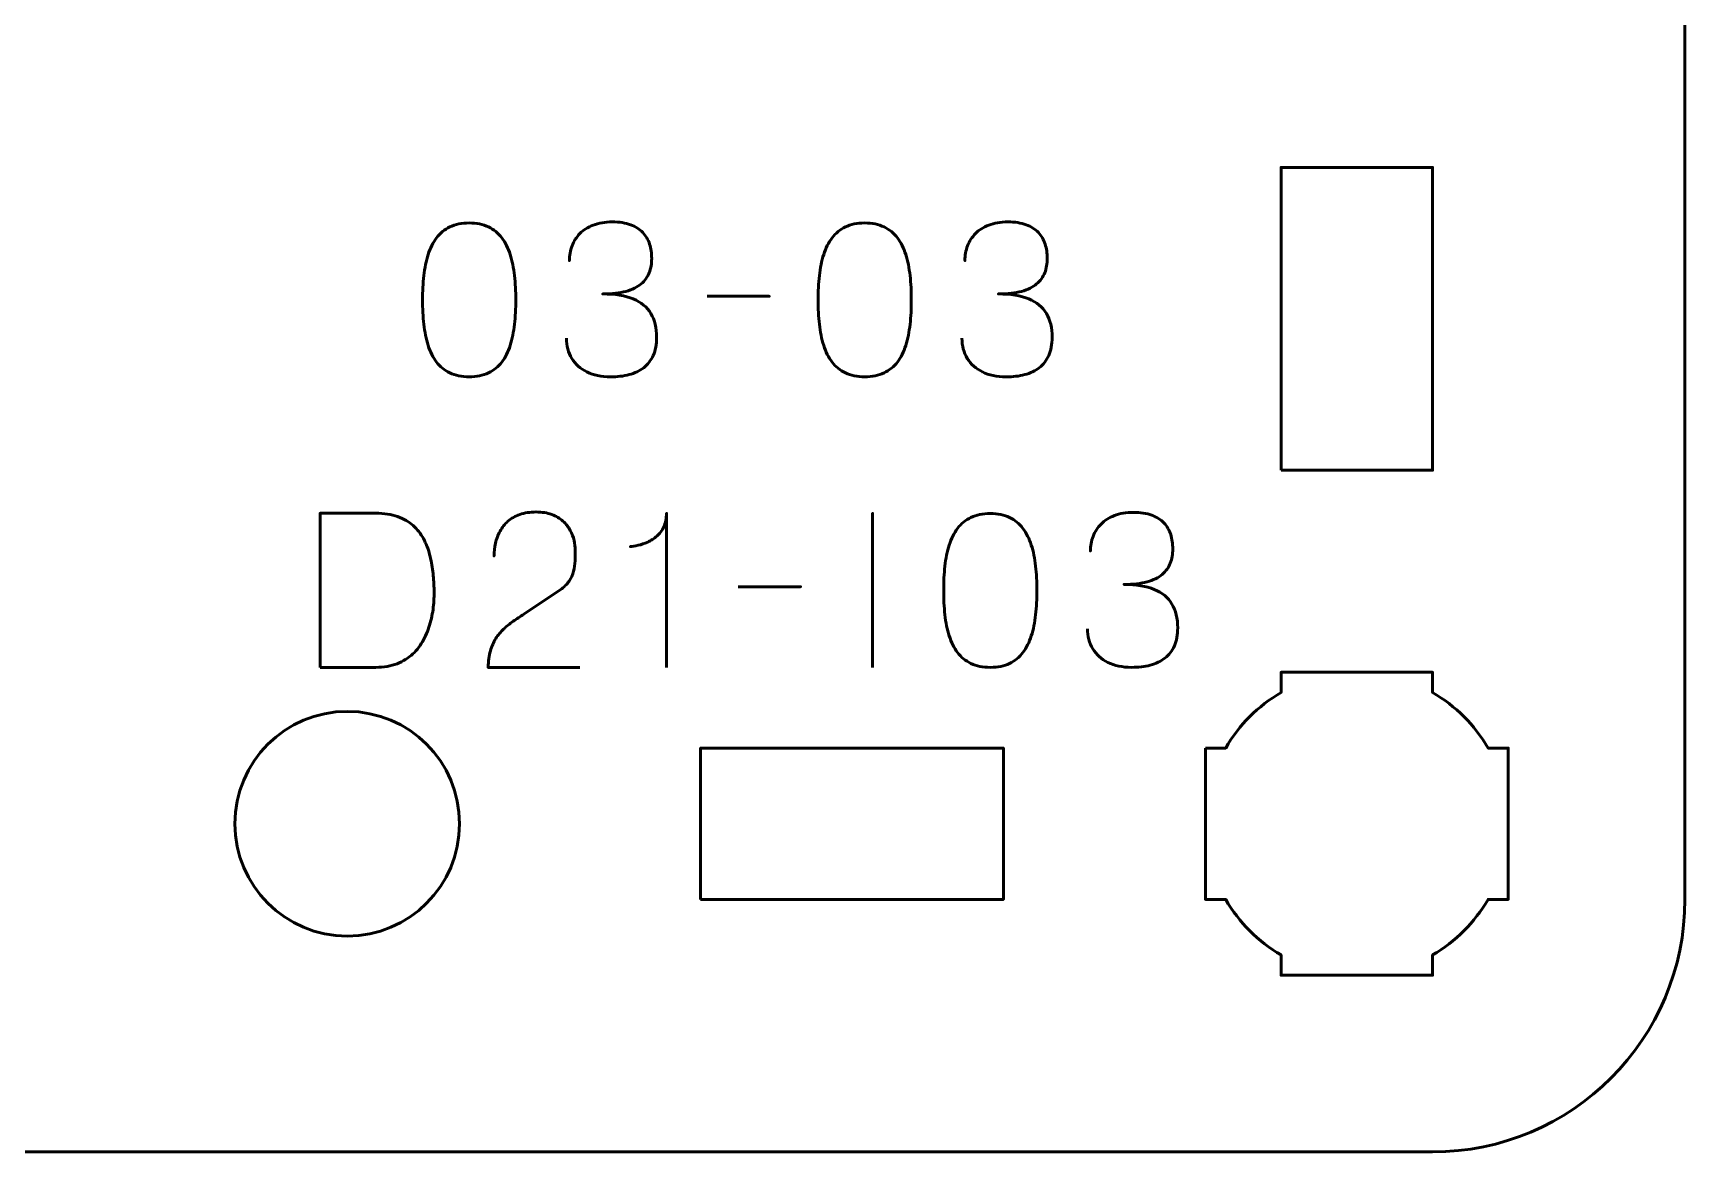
# Model space of a CAD drawing. Header units: centimetres. Extents: x -13.15 to -7.85, y -17.5 to -12.2.
# Drawn here: x -11.122 to -7.85, y -17.5 to -15.284 of the extents above; entities that cross this region are included whole.
import ezdxf

# ---------------------------------------------------------------- set-up
doc = ezdxf.new("R2010")
doc.units = ezdxf.units.CM
doc.header["$MEASUREMENT"] = 0
doc.layers.add('Layer 1', color=7, linetype='Continuous')

msp = doc.modelspace()

# ---------------------------------------------------------------- linework, layer by layer
at = {"layer": 'Layer 1', "lineweight": 53}
for points in [[(-8.65, -16.15), (-8.35, -16.15), (-8.35, -15.55), (-8.65, -15.55), (-8.65, -16.15)], [(-9.8, -17), (-9.2, -17), (-9.2, -16.7), (-9.8, -16.7), (-9.8, -17)]]:
    msp.add_lwpolyline(points, close=True, dxfattribs=at)
msp.add_ellipse((-10.5, -16.85), major_axis=(0, 0.2225), ratio=1, dxfattribs=at)
for points, knots in [([(-13.15, -17), (-13.15, -17), (-13.15, -12.7), (-13.15, -12.7), (-13.15, -12.7), (-13.15, -12.42391), (-12.92609, -12.2), (-12.65, -12.2), (-12.65, -12.2), (-12.65, -12.2), (-8.35, -12.2), (-8.35, -12.2), (-8.35, -12.2), (-8.07391, -12.2), (-7.85, -12.42391), (-7.85, -12.7), (-7.85, -12.7), (-7.85, -12.7), (-7.85, -17), (-7.85, -17), (-7.85, -17), (-7.85, -17.27609), (-8.07391, -17.5), (-8.35, -17.5), (-8.35, -17.5), (-8.35, -17.5), (-12.65, -17.5), (-12.65, -17.5), (-12.65, -17.5), (-12.92609, -17.5), (-13.15, -17.27609), (-13.15, -17)], [0, 0, 0, 0, 0.125, 0.125, 0.125, 0.125, 0.25, 0.25, 0.25, 0.25, 0.375, 0.375, 0.375, 0.375, 0.5, 0.5, 0.5, 0.5, 0.625, 0.625, 0.625, 0.625, 0.75, 0.75, 0.75, 0.75, 0.875, 0.875, 0.875, 0.875, 1, 1, 1, 1]), ([(-8.8, -16.7), (-8.8, -16.7), (-8.75985, -16.7), (-8.75985, -16.7), (-8.75985, -16.7), (-8.7335, -16.65447), (-8.69553, -16.6165), (-8.65, -16.59015), (-8.65, -16.59015), (-8.65, -16.59015), (-8.65, -16.55), (-8.65, -16.55), (-8.65, -16.55), (-8.65, -16.55), (-8.5, -16.55), (-8.5, -16.55), (-8.5, -16.55), (-8.5, -16.55), (-8.35, -16.55), (-8.35, -16.55), (-8.35, -16.55), (-8.35, -16.55), (-8.35, -16.59015), (-8.35, -16.59015), (-8.35, -16.59015), (-8.30447, -16.6165), (-8.2665, -16.65447), (-8.24015, -16.7), (-8.24015, -16.7), (-8.24015, -16.7), (-8.2, -16.7), (-8.2, -16.7), (-8.2, -16.7), (-8.2, -16.7), (-8.2, -16.85), (-8.2, -16.85), (-8.2, -16.85), (-8.2, -16.85), (-8.2, -17), (-8.2, -17), (-8.2, -17), (-8.2, -17), (-8.24015, -17), (-8.24015, -17), (-8.24015, -17), (-8.2665, -17.04553), (-8.30447, -17.0835), (-8.35, -17.10985), (-8.35, -17.10985), (-8.35, -17.10985), (-8.35, -17.15), (-8.35, -17.15), (-8.35, -17.15), (-8.35, -17.15), (-8.5, -17.15), (-8.5, -17.15), (-8.5, -17.15), (-8.5, -17.15), (-8.65, -17.15), (-8.65, -17.15), (-8.65, -17.15), (-8.65, -17.15), (-8.65, -17.10985), (-8.65, -17.10985), (-8.65, -17.10985), (-8.69553, -17.0835), (-8.7335, -17.04553), (-8.75985, -17), (-8.75985, -17), (-8.75985, -17), (-8.8, -17), (-8.8, -17), (-8.8, -17), (-8.8, -17), (-8.8, -16.85), (-8.8, -16.85), (-8.8, -16.85), (-8.8, -16.85), (-8.8, -16.7), (-8.8, -16.7)], [0, 0, 0, 0, 0.05, 0.05, 0.05, 0.05, 0.1, 0.1, 0.1, 0.1, 0.15, 0.15, 0.15, 0.15, 0.2, 0.2, 0.2, 0.2, 0.25, 0.25, 0.25, 0.25, 0.3, 0.3, 0.3, 0.3, 0.35, 0.35, 0.35, 0.35, 0.4, 0.4, 0.4, 0.4, 0.45, 0.45, 0.45, 0.45, 0.5, 0.5, 0.5, 0.5, 0.55, 0.55, 0.55, 0.55, 0.6, 0.6, 0.6, 0.6, 0.65, 0.65, 0.65, 0.65, 0.7, 0.7, 0.7, 0.7, 0.75, 0.75, 0.75, 0.75, 0.8, 0.8, 0.8, 0.8, 0.85, 0.85, 0.85, 0.85, 0.9, 0.9, 0.9, 0.9, 0.95, 0.95, 0.95, 0.95, 1, 1, 1, 1])]:
    msp.add_open_spline(points, degree=3, knots=knots, dxfattribs=at)
at = {"layer": 'Layer 1', "color": 5, "lineweight": 53}
for points, knots in [([(-10.25845, -15.96494), (-10.24364, -15.96487), (-10.23087, -15.96226), (-10.22021, -15.95718), (-10.22021, -15.95718), (-10.20963, -15.9521), (-10.20081, -15.94483), (-10.19376, -15.93559), (-10.19376, -15.93559), (-10.18677, -15.92628), (-10.18127, -15.91527), (-10.17718, -15.90257), (-10.17718, -15.90257), (-10.17315, -15.88987), (-10.17026, -15.87597), (-10.16864, -15.86073), (-10.16864, -15.86073), (-10.16694, -15.84549), (-10.1661, -15.82947), (-10.16617, -15.81254), (-10.16617, -15.81254), (-10.1661, -15.79568), (-10.16694, -15.77966), (-10.16864, -15.76449), (-10.16864, -15.76449), (-10.17026, -15.74932), (-10.17315, -15.73535), (-10.17718, -15.72265), (-10.17718, -15.72265), (-10.18127, -15.71002), (-10.18677, -15.69902), (-10.19376, -15.68963), (-10.19376, -15.68963), (-10.20081, -15.68032), (-10.20963, -15.67305), (-10.22021, -15.66797), (-10.22021, -15.66797), (-10.23087, -15.66282), (-10.24364, -15.66021), (-10.25845, -15.66014), (-10.25845, -15.66014), (-10.27327, -15.66021), (-10.28604, -15.66282), (-10.2967, -15.66797), (-10.2967, -15.66797), (-10.30728, -15.67305), (-10.3161, -15.68032), (-10.32315, -15.68963), (-10.32315, -15.68963), (-10.33014, -15.69902), (-10.33564, -15.71002), (-10.33973, -15.72265), (-10.33973, -15.72265), (-10.34376, -15.73535), (-10.34665, -15.74932), (-10.34827, -15.76449), (-10.34827, -15.76449), (-10.34996, -15.77966), (-10.35081, -15.79568), (-10.35074, -15.81254), (-10.35074, -15.81254), (-10.35081, -15.82947), (-10.34996, -15.84549), (-10.34827, -15.86073), (-10.34827, -15.86073), (-10.34665, -15.87597), (-10.34376, -15.88987), (-10.33973, -15.90257), (-10.33973, -15.90257), (-10.33564, -15.91527), (-10.33014, -15.92628), (-10.32315, -15.93559), (-10.32315, -15.93559), (-10.3161, -15.94483), (-10.30728, -15.9521), (-10.2967, -15.95718), (-10.2967, -15.95718), (-10.28604, -15.96226), (-10.27327, -15.96487), (-10.25845, -15.96494)], [0, 0, 0, 0, 0.05, 0.05, 0.05, 0.05, 0.1, 0.1, 0.1, 0.1, 0.15, 0.15, 0.15, 0.15, 0.2, 0.2, 0.2, 0.2, 0.25, 0.25, 0.25, 0.25, 0.3, 0.3, 0.3, 0.3, 0.35, 0.35, 0.35, 0.35, 0.4, 0.4, 0.4, 0.4, 0.45, 0.45, 0.45, 0.45, 0.5, 0.5, 0.5, 0.5, 0.55, 0.55, 0.55, 0.55, 0.6, 0.6, 0.6, 0.6, 0.65, 0.65, 0.65, 0.65, 0.7, 0.7, 0.7, 0.7, 0.75, 0.75, 0.75, 0.75, 0.8, 0.8, 0.8, 0.8, 0.85, 0.85, 0.85, 0.85, 0.9, 0.9, 0.9, 0.9, 0.95, 0.95, 0.95, 0.95, 1, 1, 1, 1]), ([(-10.25845, -15.96494), (-10.24364, -15.96487), (-10.23087, -15.96226), (-10.22021, -15.95718), (-10.22021, -15.95718), (-10.20963, -15.9521), (-10.20081, -15.94483), (-10.19376, -15.93559), (-10.19376, -15.93559), (-10.18677, -15.92628), (-10.18127, -15.91527), (-10.17718, -15.90257), (-10.17718, -15.90257), (-10.17315, -15.88987), (-10.17026, -15.87597), (-10.16864, -15.86073), (-10.16864, -15.86073), (-10.16694, -15.84549), (-10.1661, -15.82947), (-10.16617, -15.81254), (-10.16617, -15.81254), (-10.1661, -15.79568), (-10.16694, -15.77966), (-10.16864, -15.76449), (-10.16864, -15.76449), (-10.17026, -15.74932), (-10.17315, -15.73535), (-10.17718, -15.72265), (-10.17718, -15.72265), (-10.18127, -15.71002), (-10.18677, -15.69902), (-10.19376, -15.68963), (-10.19376, -15.68963), (-10.20081, -15.68032), (-10.20963, -15.67305), (-10.22021, -15.66797), (-10.22021, -15.66797), (-10.23087, -15.66282), (-10.24364, -15.66021), (-10.25845, -15.66014), (-10.25845, -15.66014), (-10.27327, -15.66021), (-10.28604, -15.66282), (-10.2967, -15.66797), (-10.2967, -15.66797), (-10.30728, -15.67305), (-10.3161, -15.68032), (-10.32315, -15.68963), (-10.32315, -15.68963), (-10.33014, -15.69902), (-10.33564, -15.71002), (-10.33973, -15.72265), (-10.33973, -15.72265), (-10.34376, -15.73535), (-10.34665, -15.74932), (-10.34827, -15.76449), (-10.34827, -15.76449), (-10.34996, -15.77966), (-10.35081, -15.79568), (-10.35074, -15.81254), (-10.35074, -15.81254), (-10.35081, -15.82947), (-10.34996, -15.84549), (-10.34827, -15.86073), (-10.34827, -15.86073), (-10.34665, -15.87597), (-10.34376, -15.88987), (-10.33973, -15.90257), (-10.33973, -15.90257), (-10.33564, -15.91527), (-10.33014, -15.92628), (-10.32315, -15.93559), (-10.32315, -15.93559), (-10.3161, -15.94483), (-10.30728, -15.9521), (-10.2967, -15.95718), (-10.2967, -15.95718), (-10.28604, -15.96226), (-10.27327, -15.96487), (-10.25845, -15.96494)], [0, 0, 0, 0, 0.05, 0.05, 0.05, 0.05, 0.1, 0.1, 0.1, 0.1, 0.15, 0.15, 0.15, 0.15, 0.2, 0.2, 0.2, 0.2, 0.25, 0.25, 0.25, 0.25, 0.3, 0.3, 0.3, 0.3, 0.35, 0.35, 0.35, 0.35, 0.4, 0.4, 0.4, 0.4, 0.45, 0.45, 0.45, 0.45, 0.5, 0.5, 0.5, 0.5, 0.55, 0.55, 0.55, 0.55, 0.6, 0.6, 0.6, 0.6, 0.65, 0.65, 0.65, 0.65, 0.7, 0.7, 0.7, 0.7, 0.75, 0.75, 0.75, 0.75, 0.8, 0.8, 0.8, 0.8, 0.85, 0.85, 0.85, 0.85, 0.9, 0.9, 0.9, 0.9, 0.95, 0.95, 0.95, 0.95, 1, 1, 1, 1]), ([(-10.06584, -15.88832), (-10.06577, -15.90356), (-10.06224, -15.91682), (-10.05526, -15.92832), (-10.05526, -15.92832), (-10.04827, -15.93975), (-10.03832, -15.94871), (-10.02534, -15.95513), (-10.02534, -15.95513), (-10.01236, -15.96155), (-9.99677, -15.9648), (-9.97863, -15.96494), (-9.97863, -15.96494), (-9.96502, -15.96494), (-9.95267, -15.96353), (-9.94145, -15.96057), (-9.94145, -15.96057), (-9.9303, -15.9576), (-9.92071, -15.95302), (-9.91259, -15.94674), (-9.91259, -15.94674), (-9.90448, -15.94046), (-9.89827, -15.93234), (-9.89383, -15.92247), (-9.89383, -15.92247), (-9.88945, -15.91252), (-9.88727, -15.90059), (-9.8872, -15.88662), (-9.8872, -15.88662), (-9.88712, -15.868), (-9.89093, -15.85226), (-9.89848, -15.83949), (-9.89848, -15.83949), (-9.90603, -15.82672), (-9.91775, -15.81713), (-9.93348, -15.81057), (-9.93348, -15.81057), (-9.94921, -15.804), (-9.96939, -15.80069), (-9.99387, -15.80069), (-9.99387, -15.80069), (-9.9756, -15.80076), (-9.96029, -15.79907), (-9.9478, -15.79561), (-9.9478, -15.79561), (-9.93538, -15.79215), (-9.92544, -15.78728), (-9.91796, -15.78093), (-9.91796, -15.78093), (-9.91048, -15.77465), (-9.90505, -15.76717), (-9.9018, -15.75857), (-9.9018, -15.75857), (-9.89848, -15.75003), (-9.89686, -15.74065), (-9.89693, -15.73042), (-9.89693, -15.73042), (-9.89686, -15.72018), (-9.89827, -15.71073), (-9.90109, -15.70198), (-9.90109, -15.70198), (-9.90385, -15.69323), (-9.90836, -15.68554), (-9.9145, -15.67898), (-9.9145, -15.67898), (-9.92064, -15.67242), (-9.92875, -15.66727), (-9.9387, -15.6636), (-9.9387, -15.6636), (-9.94872, -15.65993), (-9.96093, -15.6581), (-9.97525, -15.65803), (-9.97525, -15.65803), (-9.9895, -15.6581), (-10.00199, -15.66021), (-10.01257, -15.66431), (-10.01257, -15.66431), (-10.02323, -15.6684), (-10.03197, -15.67397), (-10.03903, -15.6811), (-10.03903, -15.6811), (-10.04601, -15.68822), (-10.05124, -15.69634), (-10.05469, -15.70551), (-10.05469, -15.70551), (-10.05822, -15.71468), (-10.05991, -15.72442), (-10.05991, -15.73465), (-10.05991, -15.73465), (-10.05991, -15.72442), (-10.05822, -15.71468), (-10.05469, -15.70551), (-10.05469, -15.70551), (-10.05124, -15.69634), (-10.04601, -15.68822), (-10.03903, -15.6811), (-10.03903, -15.6811), (-10.03197, -15.67397), (-10.02323, -15.6684), (-10.01257, -15.66431), (-10.01257, -15.66431), (-10.00199, -15.66021), (-9.9895, -15.6581), (-9.97525, -15.65803), (-9.97525, -15.65803), (-9.96093, -15.6581), (-9.94872, -15.65993), (-9.9387, -15.6636), (-9.9387, -15.6636), (-9.92875, -15.66727), (-9.92064, -15.67242), (-9.9145, -15.67898), (-9.9145, -15.67898), (-9.90836, -15.68554), (-9.90385, -15.69323), (-9.90109, -15.70198), (-9.90109, -15.70198), (-9.89827, -15.71073), (-9.89686, -15.72018), (-9.89693, -15.73042), (-9.89693, -15.73042), (-9.89686, -15.74065), (-9.89848, -15.75003), (-9.9018, -15.75857), (-9.9018, -15.75857), (-9.90505, -15.76717), (-9.91048, -15.77465), (-9.91796, -15.78093), (-9.91796, -15.78093), (-9.92544, -15.78728), (-9.93538, -15.79215), (-9.9478, -15.79561), (-9.9478, -15.79561), (-9.96029, -15.79907), (-9.9756, -15.80076), (-9.99387, -15.80069), (-9.99387, -15.80069), (-9.96939, -15.80069), (-9.94921, -15.804), (-9.93348, -15.81057), (-9.93348, -15.81057), (-9.91775, -15.81713), (-9.90603, -15.82672), (-9.89848, -15.83949), (-9.89848, -15.83949), (-9.89093, -15.85226), (-9.88712, -15.868), (-9.8872, -15.88662), (-9.8872, -15.88662), (-9.88727, -15.90059), (-9.88945, -15.91252), (-9.89383, -15.92247), (-9.89383, -15.92247), (-9.89827, -15.93234), (-9.90448, -15.94046), (-9.91259, -15.94674), (-9.91259, -15.94674), (-9.92071, -15.95302), (-9.9303, -15.9576), (-9.94145, -15.96057), (-9.94145, -15.96057), (-9.95267, -15.96353), (-9.96502, -15.96494), (-9.97863, -15.96494), (-9.97863, -15.96494), (-9.99677, -15.9648), (-10.01236, -15.96155), (-10.02534, -15.95513), (-10.02534, -15.95513), (-10.03832, -15.94871), (-10.04827, -15.93975), (-10.05526, -15.92832), (-10.05526, -15.92832), (-10.06224, -15.91682), (-10.06577, -15.90356), (-10.06584, -15.88832)], [0, 0, 0, 0, 0.0227273, 0.0227273, 0.0227273, 0.0227273, 0.0454545, 0.0454545, 0.0454545, 0.0454545, 0.0681818, 0.0681818, 0.0681818, 0.0681818, 0.0909091, 0.0909091, 0.0909091, 0.0909091, 0.1136364, 0.1136364, 0.1136364, 0.1136364, 0.1363636, 0.1363636, 0.1363636, 0.1363636, 0.1590909, 0.1590909, 0.1590909, 0.1590909, 0.1818182, 0.1818182, 0.1818182, 0.1818182, 0.2045455, 0.2045455, 0.2045455, 0.2045455, 0.2272727, 0.2272727, 0.2272727, 0.2272727, 0.25, 0.25, 0.25, 0.25, 0.2727273, 0.2727273, 0.2727273, 0.2727273, 0.2954545, 0.2954545, 0.2954545, 0.2954545, 0.3181818, 0.3181818, 0.3181818, 0.3181818, 0.3409091, 0.3409091, 0.3409091, 0.3409091, 0.3636364, 0.3636364, 0.3636364, 0.3636364, 0.3863636, 0.3863636, 0.3863636, 0.3863636, 0.4090909, 0.4090909, 0.4090909, 0.4090909, 0.4318182, 0.4318182, 0.4318182, 0.4318182, 0.4545455, 0.4545455, 0.4545455, 0.4545455, 0.4772727, 0.4772727, 0.4772727, 0.4772727, 0.5, 0.5, 0.5, 0.5, 0.5227273, 0.5227273, 0.5227273, 0.5227273, 0.5454545, 0.5454545, 0.5454545, 0.5454545, 0.5681818, 0.5681818, 0.5681818, 0.5681818, 0.5909091, 0.5909091, 0.5909091, 0.5909091, 0.6136364, 0.6136364, 0.6136364, 0.6136364, 0.6363636, 0.6363636, 0.6363636, 0.6363636, 0.6590909, 0.6590909, 0.6590909, 0.6590909, 0.6818182, 0.6818182, 0.6818182, 0.6818182, 0.7045455, 0.7045455, 0.7045455, 0.7045455, 0.7272727, 0.7272727, 0.7272727, 0.7272727, 0.75, 0.75, 0.75, 0.75, 0.7727273, 0.7727273, 0.7727273, 0.7727273, 0.7954545, 0.7954545, 0.7954545, 0.7954545, 0.8181818, 0.8181818, 0.8181818, 0.8181818, 0.8409091, 0.8409091, 0.8409091, 0.8409091, 0.8636364, 0.8636364, 0.8636364, 0.8636364, 0.8863636, 0.8863636, 0.8863636, 0.8863636, 0.9090909, 0.9090909, 0.9090909, 0.9090909, 0.9318182, 0.9318182, 0.9318182, 0.9318182, 0.9545455, 0.9545455, 0.9545455, 0.9545455, 0.9772727, 0.9772727, 0.9772727, 0.9772727, 1, 1, 1, 1]), ([(-9.47487, -15.96494), (-9.46006, -15.96487), (-9.44729, -15.96226), (-9.43663, -15.95718), (-9.43663, -15.95718), (-9.42605, -15.9521), (-9.41723, -15.94483), (-9.41018, -15.93559), (-9.41018, -15.93559), (-9.40319, -15.92628), (-9.39769, -15.91527), (-9.3936, -15.90257), (-9.3936, -15.90257), (-9.38957, -15.88987), (-9.38668, -15.87597), (-9.38506, -15.86073), (-9.38506, -15.86073), (-9.38336, -15.84549), (-9.38252, -15.82947), (-9.38259, -15.81254), (-9.38259, -15.81254), (-9.38252, -15.79568), (-9.38336, -15.77966), (-9.38506, -15.76449), (-9.38506, -15.76449), (-9.38668, -15.74932), (-9.38957, -15.73535), (-9.3936, -15.72265), (-9.3936, -15.72265), (-9.39769, -15.71002), (-9.40319, -15.69902), (-9.41018, -15.68963), (-9.41018, -15.68963), (-9.41723, -15.68032), (-9.42605, -15.67305), (-9.43663, -15.66797), (-9.43663, -15.66797), (-9.44729, -15.66282), (-9.46006, -15.66021), (-9.47487, -15.66014), (-9.47487, -15.66014), (-9.48969, -15.66021), (-9.50246, -15.66282), (-9.51312, -15.66797), (-9.51312, -15.66797), (-9.5237, -15.67305), (-9.53252, -15.68032), (-9.53957, -15.68963), (-9.53957, -15.68963), (-9.54656, -15.69902), (-9.55206, -15.71002), (-9.55615, -15.72265), (-9.55615, -15.72265), (-9.56018, -15.73535), (-9.56307, -15.74932), (-9.56469, -15.76449), (-9.56469, -15.76449), (-9.56638, -15.77966), (-9.56723, -15.79568), (-9.56716, -15.81254), (-9.56716, -15.81254), (-9.56723, -15.82947), (-9.56638, -15.84549), (-9.56469, -15.86073), (-9.56469, -15.86073), (-9.56307, -15.87597), (-9.56018, -15.88987), (-9.55615, -15.90257), (-9.55615, -15.90257), (-9.55206, -15.91527), (-9.54656, -15.92628), (-9.53957, -15.93559), (-9.53957, -15.93559), (-9.53252, -15.94483), (-9.5237, -15.9521), (-9.51312, -15.95718), (-9.51312, -15.95718), (-9.50246, -15.96226), (-9.48969, -15.96487), (-9.47487, -15.96494)], [0, 0, 0, 0, 0.05, 0.05, 0.05, 0.05, 0.1, 0.1, 0.1, 0.1, 0.15, 0.15, 0.15, 0.15, 0.2, 0.2, 0.2, 0.2, 0.25, 0.25, 0.25, 0.25, 0.3, 0.3, 0.3, 0.3, 0.35, 0.35, 0.35, 0.35, 0.4, 0.4, 0.4, 0.4, 0.45, 0.45, 0.45, 0.45, 0.5, 0.5, 0.5, 0.5, 0.55, 0.55, 0.55, 0.55, 0.6, 0.6, 0.6, 0.6, 0.65, 0.65, 0.65, 0.65, 0.7, 0.7, 0.7, 0.7, 0.75, 0.75, 0.75, 0.75, 0.8, 0.8, 0.8, 0.8, 0.85, 0.85, 0.85, 0.85, 0.9, 0.9, 0.9, 0.9, 0.95, 0.95, 0.95, 0.95, 1, 1, 1, 1]), ([(-9.47487, -15.96494), (-9.46006, -15.96487), (-9.44729, -15.96226), (-9.43663, -15.95718), (-9.43663, -15.95718), (-9.42605, -15.9521), (-9.41723, -15.94483), (-9.41018, -15.93559), (-9.41018, -15.93559), (-9.40319, -15.92628), (-9.39769, -15.91527), (-9.3936, -15.90257), (-9.3936, -15.90257), (-9.38957, -15.88987), (-9.38668, -15.87597), (-9.38506, -15.86073), (-9.38506, -15.86073), (-9.38336, -15.84549), (-9.38252, -15.82947), (-9.38259, -15.81254), (-9.38259, -15.81254), (-9.38252, -15.79568), (-9.38336, -15.77966), (-9.38506, -15.76449), (-9.38506, -15.76449), (-9.38668, -15.74932), (-9.38957, -15.73535), (-9.3936, -15.72265), (-9.3936, -15.72265), (-9.39769, -15.71002), (-9.40319, -15.69902), (-9.41018, -15.68963), (-9.41018, -15.68963), (-9.41723, -15.68032), (-9.42605, -15.67305), (-9.43663, -15.66797), (-9.43663, -15.66797), (-9.44729, -15.66282), (-9.46006, -15.66021), (-9.47487, -15.66014), (-9.47487, -15.66014), (-9.48969, -15.66021), (-9.50246, -15.66282), (-9.51312, -15.66797), (-9.51312, -15.66797), (-9.5237, -15.67305), (-9.53252, -15.68032), (-9.53957, -15.68963), (-9.53957, -15.68963), (-9.54656, -15.69902), (-9.55206, -15.71002), (-9.55615, -15.72265), (-9.55615, -15.72265), (-9.56018, -15.73535), (-9.56307, -15.74932), (-9.56469, -15.76449), (-9.56469, -15.76449), (-9.56638, -15.77966), (-9.56723, -15.79568), (-9.56716, -15.81254), (-9.56716, -15.81254), (-9.56723, -15.82947), (-9.56638, -15.84549), (-9.56469, -15.86073), (-9.56469, -15.86073), (-9.56307, -15.87597), (-9.56018, -15.88987), (-9.55615, -15.90257), (-9.55615, -15.90257), (-9.55206, -15.91527), (-9.54656, -15.92628), (-9.53957, -15.93559), (-9.53957, -15.93559), (-9.53252, -15.94483), (-9.5237, -15.9521), (-9.51312, -15.95718), (-9.51312, -15.95718), (-9.50246, -15.96226), (-9.48969, -15.96487), (-9.47487, -15.96494)], [0, 0, 0, 0, 0.05, 0.05, 0.05, 0.05, 0.1, 0.1, 0.1, 0.1, 0.15, 0.15, 0.15, 0.15, 0.2, 0.2, 0.2, 0.2, 0.25, 0.25, 0.25, 0.25, 0.3, 0.3, 0.3, 0.3, 0.35, 0.35, 0.35, 0.35, 0.4, 0.4, 0.4, 0.4, 0.45, 0.45, 0.45, 0.45, 0.5, 0.5, 0.5, 0.5, 0.55, 0.55, 0.55, 0.55, 0.6, 0.6, 0.6, 0.6, 0.65, 0.65, 0.65, 0.65, 0.7, 0.7, 0.7, 0.7, 0.75, 0.75, 0.75, 0.75, 0.8, 0.8, 0.8, 0.8, 0.85, 0.85, 0.85, 0.85, 0.9, 0.9, 0.9, 0.9, 0.95, 0.95, 0.95, 0.95, 1, 1, 1, 1]), ([(-9.28226, -15.88832), (-9.28219, -15.90356), (-9.27866, -15.91682), (-9.27168, -15.92832), (-9.27168, -15.92832), (-9.26469, -15.93975), (-9.25474, -15.94871), (-9.24176, -15.95513), (-9.24176, -15.95513), (-9.22878, -15.96155), (-9.21319, -15.9648), (-9.19505, -15.96494), (-9.19505, -15.96494), (-9.18144, -15.96494), (-9.16909, -15.96353), (-9.15787, -15.96057), (-9.15787, -15.96057), (-9.14672, -15.9576), (-9.13713, -15.95302), (-9.12901, -15.94674), (-9.12901, -15.94674), (-9.1209, -15.94046), (-9.11469, -15.93234), (-9.11025, -15.92247), (-9.11025, -15.92247), (-9.10587, -15.91252), (-9.10369, -15.90059), (-9.10362, -15.88662), (-9.10362, -15.88662), (-9.10354, -15.868), (-9.10735, -15.85226), (-9.1149, -15.83949), (-9.1149, -15.83949), (-9.12245, -15.82672), (-9.13417, -15.81713), (-9.1499, -15.81057), (-9.1499, -15.81057), (-9.16563, -15.804), (-9.18581, -15.80069), (-9.21029, -15.80069), (-9.21029, -15.80069), (-9.19202, -15.80076), (-9.17671, -15.79907), (-9.16422, -15.79561), (-9.16422, -15.79561), (-9.1518, -15.79215), (-9.14186, -15.78728), (-9.13438, -15.78093), (-9.13438, -15.78093), (-9.1269, -15.77465), (-9.12147, -15.76717), (-9.11822, -15.75857), (-9.11822, -15.75857), (-9.1149, -15.75003), (-9.11328, -15.74065), (-9.11335, -15.73042), (-9.11335, -15.73042), (-9.11328, -15.72018), (-9.11469, -15.71073), (-9.11751, -15.70198), (-9.11751, -15.70198), (-9.12027, -15.69323), (-9.12478, -15.68554), (-9.13092, -15.67898), (-9.13092, -15.67898), (-9.13706, -15.67242), (-9.14517, -15.66727), (-9.15512, -15.6636), (-9.15512, -15.6636), (-9.16514, -15.65993), (-9.17735, -15.6581), (-9.19167, -15.65803), (-9.19167, -15.65803), (-9.20592, -15.6581), (-9.21841, -15.66021), (-9.22899, -15.66431), (-9.22899, -15.66431), (-9.23965, -15.6684), (-9.24839, -15.67397), (-9.25545, -15.6811), (-9.25545, -15.6811), (-9.26243, -15.68822), (-9.26766, -15.69634), (-9.27111, -15.70551), (-9.27111, -15.70551), (-9.27464, -15.71468), (-9.27633, -15.72442), (-9.27633, -15.73465), (-9.27633, -15.73465), (-9.27633, -15.72442), (-9.27464, -15.71468), (-9.27111, -15.70551), (-9.27111, -15.70551), (-9.26766, -15.69634), (-9.26243, -15.68822), (-9.25545, -15.6811), (-9.25545, -15.6811), (-9.24839, -15.67397), (-9.23965, -15.6684), (-9.22899, -15.66431), (-9.22899, -15.66431), (-9.21841, -15.66021), (-9.20592, -15.6581), (-9.19167, -15.65803), (-9.19167, -15.65803), (-9.17735, -15.6581), (-9.16514, -15.65993), (-9.15512, -15.6636), (-9.15512, -15.6636), (-9.14517, -15.66727), (-9.13706, -15.67242), (-9.13092, -15.67898), (-9.13092, -15.67898), (-9.12478, -15.68554), (-9.12027, -15.69323), (-9.11751, -15.70198), (-9.11751, -15.70198), (-9.11469, -15.71073), (-9.11328, -15.72018), (-9.11335, -15.73042), (-9.11335, -15.73042), (-9.11328, -15.74065), (-9.1149, -15.75003), (-9.11822, -15.75857), (-9.11822, -15.75857), (-9.12147, -15.76717), (-9.1269, -15.77465), (-9.13438, -15.78093), (-9.13438, -15.78093), (-9.14186, -15.78728), (-9.1518, -15.79215), (-9.16422, -15.79561), (-9.16422, -15.79561), (-9.17671, -15.79907), (-9.19202, -15.80076), (-9.21029, -15.80069), (-9.21029, -15.80069), (-9.18581, -15.80069), (-9.16563, -15.804), (-9.1499, -15.81057), (-9.1499, -15.81057), (-9.13417, -15.81713), (-9.12245, -15.82672), (-9.1149, -15.83949), (-9.1149, -15.83949), (-9.10735, -15.85226), (-9.10354, -15.868), (-9.10362, -15.88662), (-9.10362, -15.88662), (-9.10369, -15.90059), (-9.10587, -15.91252), (-9.11025, -15.92247), (-9.11025, -15.92247), (-9.11469, -15.93234), (-9.1209, -15.94046), (-9.12901, -15.94674), (-9.12901, -15.94674), (-9.13713, -15.95302), (-9.14672, -15.9576), (-9.15787, -15.96057), (-9.15787, -15.96057), (-9.16909, -15.96353), (-9.18144, -15.96494), (-9.19505, -15.96494), (-9.19505, -15.96494), (-9.21319, -15.9648), (-9.22878, -15.96155), (-9.24176, -15.95513), (-9.24176, -15.95513), (-9.25474, -15.94871), (-9.26469, -15.93975), (-9.27168, -15.92832), (-9.27168, -15.92832), (-9.27866, -15.91682), (-9.28219, -15.90356), (-9.28226, -15.88832)], [0, 0, 0, 0, 0.0227273, 0.0227273, 0.0227273, 0.0227273, 0.0454545, 0.0454545, 0.0454545, 0.0454545, 0.0681818, 0.0681818, 0.0681818, 0.0681818, 0.0909091, 0.0909091, 0.0909091, 0.0909091, 0.1136364, 0.1136364, 0.1136364, 0.1136364, 0.1363636, 0.1363636, 0.1363636, 0.1363636, 0.1590909, 0.1590909, 0.1590909, 0.1590909, 0.1818182, 0.1818182, 0.1818182, 0.1818182, 0.2045455, 0.2045455, 0.2045455, 0.2045455, 0.2272727, 0.2272727, 0.2272727, 0.2272727, 0.25, 0.25, 0.25, 0.25, 0.2727273, 0.2727273, 0.2727273, 0.2727273, 0.2954545, 0.2954545, 0.2954545, 0.2954545, 0.3181818, 0.3181818, 0.3181818, 0.3181818, 0.3409091, 0.3409091, 0.3409091, 0.3409091, 0.3636364, 0.3636364, 0.3636364, 0.3636364, 0.3863636, 0.3863636, 0.3863636, 0.3863636, 0.4090909, 0.4090909, 0.4090909, 0.4090909, 0.4318182, 0.4318182, 0.4318182, 0.4318182, 0.4545455, 0.4545455, 0.4545455, 0.4545455, 0.4772727, 0.4772727, 0.4772727, 0.4772727, 0.5, 0.5, 0.5, 0.5, 0.5227273, 0.5227273, 0.5227273, 0.5227273, 0.5454545, 0.5454545, 0.5454545, 0.5454545, 0.5681818, 0.5681818, 0.5681818, 0.5681818, 0.5909091, 0.5909091, 0.5909091, 0.5909091, 0.6136364, 0.6136364, 0.6136364, 0.6136364, 0.6363636, 0.6363636, 0.6363636, 0.6363636, 0.6590909, 0.6590909, 0.6590909, 0.6590909, 0.6818182, 0.6818182, 0.6818182, 0.6818182, 0.7045455, 0.7045455, 0.7045455, 0.7045455, 0.7272727, 0.7272727, 0.7272727, 0.7272727, 0.75, 0.75, 0.75, 0.75, 0.7727273, 0.7727273, 0.7727273, 0.7727273, 0.7954545, 0.7954545, 0.7954545, 0.7954545, 0.8181818, 0.8181818, 0.8181818, 0.8181818, 0.8409091, 0.8409091, 0.8409091, 0.8409091, 0.8636364, 0.8636364, 0.8636364, 0.8636364, 0.8863636, 0.8863636, 0.8863636, 0.8863636, 0.9090909, 0.9090909, 0.9090909, 0.9090909, 0.9318182, 0.9318182, 0.9318182, 0.9318182, 0.9545455, 0.9545455, 0.9545455, 0.9545455, 0.9772727, 0.9772727, 0.9772727, 0.9772727, 1, 1, 1, 1]), ([(-9.78729, -15.80534), (-9.78729, -15.80534), (-9.6641, -15.80534), (-9.6641, -15.80534), (-9.6641, -15.80534), (-9.6641, -15.80534), (-9.78729, -15.80534), (-9.78729, -15.80534)], [0, 0, 0, 0, 0.5, 0.5, 0.5, 0.5, 1, 1, 1, 1]), ([(-10.55372, -16.54025), (-10.55372, -16.54025), (-10.55372, -16.23503), (-10.55372, -16.23503), (-10.55372, -16.23503), (-10.55372, -16.23503), (-10.44365, -16.23503), (-10.44365, -16.23503), (-10.44365, -16.23503), (-10.42693, -16.2351), (-10.41247, -16.23729), (-10.40026, -16.24159), (-10.40026, -16.24159), (-10.38813, -16.24589), (-10.37783, -16.25182), (-10.3695, -16.2593), (-10.3695, -16.2593), (-10.36111, -16.26685), (-10.35433, -16.27553), (-10.34904, -16.28526), (-10.34904, -16.28526), (-10.34375, -16.29507), (-10.33966, -16.30551), (-10.33676, -16.31659), (-10.33676, -16.31659), (-10.33387, -16.3276), (-10.33183, -16.33882), (-10.33056, -16.35017), (-10.33056, -16.35017), (-10.32929, -16.36153), (-10.32844, -16.37254), (-10.32809, -16.38319), (-10.32809, -16.38319), (-10.32759, -16.39385), (-10.32794, -16.40507), (-10.32907, -16.41685), (-10.32907, -16.41685), (-10.3302, -16.42863), (-10.33232, -16.44041), (-10.33549, -16.45213), (-10.33549, -16.45213), (-10.3386, -16.46384), (-10.34304, -16.47499), (-10.34876, -16.4855), (-10.34876, -16.4855), (-10.3544, -16.49608), (-10.3616, -16.50547), (-10.37021, -16.51365), (-10.37021, -16.51365), (-10.37889, -16.52184), (-10.38926, -16.52833), (-10.40139, -16.53305), (-10.40139, -16.53305), (-10.41353, -16.53778), (-10.42764, -16.54018), (-10.44365, -16.54025), (-10.44365, -16.54025), (-10.44365, -16.54025), (-10.55372, -16.54025), (-10.55372, -16.54025)], [0, 0, 0, 0, 0.0666667, 0.0666667, 0.0666667, 0.0666667, 0.1333333, 0.1333333, 0.1333333, 0.1333333, 0.2, 0.2, 0.2, 0.2, 0.2666667, 0.2666667, 0.2666667, 0.2666667, 0.3333333, 0.3333333, 0.3333333, 0.3333333, 0.4, 0.4, 0.4, 0.4, 0.4666667, 0.4666667, 0.4666667, 0.4666667, 0.5333333, 0.5333333, 0.5333333, 0.5333333, 0.6, 0.6, 0.6, 0.6, 0.6666667, 0.6666667, 0.6666667, 0.6666667, 0.7333333, 0.7333333, 0.7333333, 0.7333333, 0.8, 0.8, 0.8, 0.8, 0.8666667, 0.8666667, 0.8666667, 0.8666667, 0.9333333, 0.9333333, 0.9333333, 0.9333333, 1, 1, 1, 1]), ([(-10.55372, -16.54025), (-10.55372, -16.54025), (-10.55372, -16.23503), (-10.55372, -16.23503), (-10.55372, -16.23503), (-10.55372, -16.23503), (-10.44365, -16.23503), (-10.44365, -16.23503), (-10.44365, -16.23503), (-10.42693, -16.2351), (-10.41247, -16.23729), (-10.40026, -16.24159), (-10.40026, -16.24159), (-10.38813, -16.24589), (-10.37783, -16.25182), (-10.3695, -16.2593), (-10.3695, -16.2593), (-10.36111, -16.26685), (-10.35433, -16.27553), (-10.34904, -16.28526), (-10.34904, -16.28526), (-10.34375, -16.29507), (-10.33966, -16.30551), (-10.33676, -16.31659), (-10.33676, -16.31659), (-10.33387, -16.3276), (-10.33183, -16.33882), (-10.33056, -16.35017), (-10.33056, -16.35017), (-10.32929, -16.36153), (-10.32844, -16.37254), (-10.32809, -16.38319), (-10.32809, -16.38319), (-10.32759, -16.39385), (-10.32794, -16.40507), (-10.32907, -16.41685), (-10.32907, -16.41685), (-10.3302, -16.42863), (-10.33232, -16.44041), (-10.33549, -16.45213), (-10.33549, -16.45213), (-10.3386, -16.46384), (-10.34304, -16.47499), (-10.34876, -16.4855), (-10.34876, -16.4855), (-10.3544, -16.49608), (-10.3616, -16.50547), (-10.37021, -16.51365), (-10.37021, -16.51365), (-10.37889, -16.52184), (-10.38926, -16.52833), (-10.40139, -16.53305), (-10.40139, -16.53305), (-10.41353, -16.53778), (-10.42764, -16.54018), (-10.44365, -16.54025), (-10.44365, -16.54025), (-10.44365, -16.54025), (-10.55372, -16.54025), (-10.55372, -16.54025)], [0, 0, 0, 0, 0.0666667, 0.0666667, 0.0666667, 0.0666667, 0.1333333, 0.1333333, 0.1333333, 0.1333333, 0.2, 0.2, 0.2, 0.2, 0.2666667, 0.2666667, 0.2666667, 0.2666667, 0.3333333, 0.3333333, 0.3333333, 0.3333333, 0.4, 0.4, 0.4, 0.4, 0.4666667, 0.4666667, 0.4666667, 0.4666667, 0.5333333, 0.5333333, 0.5333333, 0.5333333, 0.6, 0.6, 0.6, 0.6, 0.6666667, 0.6666667, 0.6666667, 0.6666667, 0.7333333, 0.7333333, 0.7333333, 0.7333333, 0.8, 0.8, 0.8, 0.8, 0.8666667, 0.8666667, 0.8666667, 0.8666667, 0.9333333, 0.9333333, 0.9333333, 0.9333333, 1, 1, 1, 1]), ([(-10.03937, -16.54025), (-10.03937, -16.54025), (-10.22098, -16.54025), (-10.22098, -16.54025), (-10.22098, -16.54025), (-10.22063, -16.52797), (-10.21908, -16.51711), (-10.21646, -16.50779), (-10.21646, -16.50779), (-10.21378, -16.49848), (-10.21019, -16.4903), (-10.20574, -16.48324), (-10.20574, -16.48324), (-10.20122, -16.47619), (-10.19607, -16.46991), (-10.19022, -16.4644), (-10.19022, -16.4644), (-10.18436, -16.45883), (-10.17808, -16.45375), (-10.17131, -16.44895), (-10.17131, -16.44895), (-10.16454, -16.44422), (-10.15755, -16.4395), (-10.15028, -16.43484), (-10.15028, -16.43484), (-10.15028, -16.43484), (-10.07789, -16.38658), (-10.07789, -16.38658), (-10.07789, -16.38658), (-10.07049, -16.38136), (-10.0647, -16.37565), (-10.06061, -16.36951), (-10.06061, -16.36951), (-10.05645, -16.36337), (-10.05355, -16.35688), (-10.05179, -16.35003), (-10.05179, -16.35003), (-10.0501, -16.34326), (-10.04904, -16.33628), (-10.04869, -16.32922), (-10.04869, -16.32922), (-10.04833, -16.32209), (-10.04819, -16.31497), (-10.04826, -16.30784), (-10.04826, -16.30784), (-10.04826, -16.30199), (-10.04904, -16.29571), (-10.05059, -16.28893), (-10.05059, -16.28893), (-10.05221, -16.28223), (-10.05475, -16.27553), (-10.05835, -16.2689), (-10.05835, -16.2689), (-10.06195, -16.26226), (-10.06675, -16.2562), (-10.07274, -16.25069), (-10.07274, -16.25069), (-10.07874, -16.24526), (-10.08615, -16.24089), (-10.09497, -16.23757), (-10.09497, -16.23757), (-10.10379, -16.23425), (-10.11416, -16.23256), (-10.12615, -16.23249), (-10.12615, -16.23249), (-10.13822, -16.23256), (-10.14887, -16.23425), (-10.15805, -16.2375), (-10.15805, -16.2375), (-10.16722, -16.24074), (-10.17505, -16.24526), (-10.18154, -16.25097), (-10.18154, -16.25097), (-10.18803, -16.25669), (-10.19325, -16.26332), (-10.19734, -16.27073), (-10.19734, -16.27073), (-10.20144, -16.27814), (-10.2044, -16.28604), (-10.2063, -16.29437), (-10.2063, -16.29437), (-10.20821, -16.30269), (-10.20913, -16.31116), (-10.20913, -16.3197), (-10.20913, -16.3197), (-10.20913, -16.31116), (-10.20821, -16.30269), (-10.2063, -16.29437), (-10.2063, -16.29437), (-10.2044, -16.28604), (-10.20144, -16.27814), (-10.19734, -16.27073), (-10.19734, -16.27073), (-10.19325, -16.26332), (-10.18803, -16.25669), (-10.18154, -16.25097), (-10.18154, -16.25097), (-10.17505, -16.24526), (-10.16722, -16.24074), (-10.15805, -16.2375), (-10.15805, -16.2375), (-10.14887, -16.23425), (-10.13822, -16.23256), (-10.12615, -16.23249), (-10.12615, -16.23249), (-10.11416, -16.23256), (-10.10379, -16.23425), (-10.09497, -16.23757), (-10.09497, -16.23757), (-10.08615, -16.24089), (-10.07874, -16.24526), (-10.07274, -16.25069), (-10.07274, -16.25069), (-10.06675, -16.2562), (-10.06195, -16.26226), (-10.05835, -16.2689), (-10.05835, -16.2689), (-10.05475, -16.27553), (-10.05221, -16.28223), (-10.05059, -16.28893), (-10.05059, -16.28893), (-10.04904, -16.29571), (-10.04826, -16.30199), (-10.04826, -16.30784), (-10.04826, -16.30784), (-10.04819, -16.31497), (-10.04833, -16.32209), (-10.04869, -16.32922), (-10.04869, -16.32922), (-10.04904, -16.33628), (-10.0501, -16.34326), (-10.05179, -16.35003), (-10.05179, -16.35003), (-10.05355, -16.35688), (-10.05645, -16.36337), (-10.06061, -16.36951), (-10.06061, -16.36951), (-10.0647, -16.37565), (-10.07049, -16.38136), (-10.07789, -16.38658), (-10.07789, -16.38658), (-10.07789, -16.38658), (-10.15028, -16.43484), (-10.15028, -16.43484), (-10.15028, -16.43484), (-10.15755, -16.4395), (-10.16454, -16.44422), (-10.17131, -16.44895), (-10.17131, -16.44895), (-10.17808, -16.45375), (-10.18436, -16.45883), (-10.19022, -16.4644), (-10.19022, -16.4644), (-10.19607, -16.46991), (-10.20122, -16.47619), (-10.20574, -16.48324), (-10.20574, -16.48324), (-10.21019, -16.4903), (-10.21378, -16.49848), (-10.21646, -16.50779), (-10.21646, -16.50779), (-10.21908, -16.51711), (-10.22063, -16.52797), (-10.22098, -16.54025), (-10.22098, -16.54025), (-10.22098, -16.54025), (-10.03937, -16.54025), (-10.03937, -16.54025)], [0, 0, 0, 0, 0.0238095, 0.0238095, 0.0238095, 0.0238095, 0.047619, 0.047619, 0.047619, 0.047619, 0.0714286, 0.0714286, 0.0714286, 0.0714286, 0.0952381, 0.0952381, 0.0952381, 0.0952381, 0.1190476, 0.1190476, 0.1190476, 0.1190476, 0.1428571, 0.1428571, 0.1428571, 0.1428571, 0.1666667, 0.1666667, 0.1666667, 0.1666667, 0.1904762, 0.1904762, 0.1904762, 0.1904762, 0.2142857, 0.2142857, 0.2142857, 0.2142857, 0.2380952, 0.2380952, 0.2380952, 0.2380952, 0.2619048, 0.2619048, 0.2619048, 0.2619048, 0.2857143, 0.2857143, 0.2857143, 0.2857143, 0.3095238, 0.3095238, 0.3095238, 0.3095238, 0.3333333, 0.3333333, 0.3333333, 0.3333333, 0.3571429, 0.3571429, 0.3571429, 0.3571429, 0.3809524, 0.3809524, 0.3809524, 0.3809524, 0.4047619, 0.4047619, 0.4047619, 0.4047619, 0.4285714, 0.4285714, 0.4285714, 0.4285714, 0.452381, 0.452381, 0.452381, 0.452381, 0.4761905, 0.4761905, 0.4761905, 0.4761905, 0.5, 0.5, 0.5, 0.5, 0.5238095, 0.5238095, 0.5238095, 0.5238095, 0.547619, 0.547619, 0.547619, 0.547619, 0.5714286, 0.5714286, 0.5714286, 0.5714286, 0.5952381, 0.5952381, 0.5952381, 0.5952381, 0.6190476, 0.6190476, 0.6190476, 0.6190476, 0.6428571, 0.6428571, 0.6428571, 0.6428571, 0.6666667, 0.6666667, 0.6666667, 0.6666667, 0.6904762, 0.6904762, 0.6904762, 0.6904762, 0.7142857, 0.7142857, 0.7142857, 0.7142857, 0.7380952, 0.7380952, 0.7380952, 0.7380952, 0.7619048, 0.7619048, 0.7619048, 0.7619048, 0.7857143, 0.7857143, 0.7857143, 0.7857143, 0.8095238, 0.8095238, 0.8095238, 0.8095238, 0.8333333, 0.8333333, 0.8333333, 0.8333333, 0.8571429, 0.8571429, 0.8571429, 0.8571429, 0.8809524, 0.8809524, 0.8809524, 0.8809524, 0.9047619, 0.9047619, 0.9047619, 0.9047619, 0.9285714, 0.9285714, 0.9285714, 0.9285714, 0.952381, 0.952381, 0.952381, 0.952381, 0.9761905, 0.9761905, 0.9761905, 0.9761905, 1, 1, 1, 1]), ([(-9.8675, -16.54025), (-9.8675, -16.54025), (-9.8675, -16.23503), (-9.8675, -16.23503), (-9.8675, -16.23503), (-9.86757, -16.2454), (-9.86941, -16.25429), (-9.87294, -16.2617), (-9.87294, -16.2617), (-9.87639, -16.26918), (-9.88098, -16.27532), (-9.88662, -16.28025), (-9.88662, -16.28025), (-9.89227, -16.28519), (-9.89834, -16.28914), (-9.90483, -16.29211), (-9.90483, -16.29211), (-9.91132, -16.295), (-9.9176, -16.29719), (-9.92367, -16.29853), (-9.92367, -16.29853), (-9.9298, -16.29994), (-9.93503, -16.30079), (-9.93947, -16.30107), (-9.93947, -16.30107), (-9.93503, -16.30079), (-9.9298, -16.29994), (-9.92367, -16.29853), (-9.92367, -16.29853), (-9.9176, -16.29719), (-9.91132, -16.295), (-9.90483, -16.29211), (-9.90483, -16.29211), (-9.89834, -16.28914), (-9.89227, -16.28519), (-9.88662, -16.28025), (-9.88662, -16.28025), (-9.88098, -16.27532), (-9.87639, -16.26918), (-9.87294, -16.2617), (-9.87294, -16.2617), (-9.86941, -16.25429), (-9.86757, -16.2454), (-9.8675, -16.23503), (-9.8675, -16.23503), (-9.8675, -16.23503), (-9.8675, -16.54025), (-9.8675, -16.54025)], [0, 0, 0, 0, 0.0833333, 0.0833333, 0.0833333, 0.0833333, 0.1666667, 0.1666667, 0.1666667, 0.1666667, 0.25, 0.25, 0.25, 0.25, 0.3333333, 0.3333333, 0.3333333, 0.3333333, 0.4166667, 0.4166667, 0.4166667, 0.4166667, 0.5, 0.5, 0.5, 0.5, 0.5833333, 0.5833333, 0.5833333, 0.5833333, 0.6666667, 0.6666667, 0.6666667, 0.6666667, 0.75, 0.75, 0.75, 0.75, 0.8333333, 0.8333333, 0.8333333, 0.8333333, 0.9166667, 0.9166667, 0.9166667, 0.9166667, 1, 1, 1, 1]), ([(-9.45942, -16.54025), (-9.45942, -16.54025), (-9.45942, -16.23503), (-9.45942, -16.23503), (-9.45942, -16.23503), (-9.45942, -16.23503), (-9.45942, -16.54025), (-9.45942, -16.54025)], [0, 0, 0, 0, 0.5, 0.5, 0.5, 0.5, 1, 1, 1, 1]), ([(-9.22616, -16.54025), (-9.21135, -16.54018), (-9.19858, -16.53757), (-9.18792, -16.53249), (-9.18792, -16.53249), (-9.17734, -16.52741), (-9.16852, -16.52014), (-9.16147, -16.5109), (-9.16147, -16.5109), (-9.15448, -16.50159), (-9.14898, -16.49058), (-9.14489, -16.47788), (-9.14489, -16.47788), (-9.14086, -16.46518), (-9.13797, -16.45128), (-9.13635, -16.43604), (-9.13635, -16.43604), (-9.13465, -16.4208), (-9.13381, -16.40478), (-9.13388, -16.38785), (-9.13388, -16.38785), (-9.13381, -16.37099), (-9.13465, -16.35497), (-9.13635, -16.3398), (-9.13635, -16.3398), (-9.13797, -16.32463), (-9.14086, -16.31066), (-9.14489, -16.29796), (-9.14489, -16.29796), (-9.14898, -16.28533), (-9.15448, -16.27433), (-9.16147, -16.26494), (-9.16147, -16.26494), (-9.16852, -16.25563), (-9.17734, -16.24836), (-9.18792, -16.24328), (-9.18792, -16.24328), (-9.19858, -16.23813), (-9.21135, -16.23552), (-9.22616, -16.23545), (-9.22616, -16.23545), (-9.24098, -16.23552), (-9.25375, -16.23813), (-9.26441, -16.24328), (-9.26441, -16.24328), (-9.27499, -16.24836), (-9.28381, -16.25563), (-9.29086, -16.26494), (-9.29086, -16.26494), (-9.29785, -16.27433), (-9.30335, -16.28533), (-9.30744, -16.29796), (-9.30744, -16.29796), (-9.31147, -16.31066), (-9.31436, -16.32463), (-9.31598, -16.3398), (-9.31598, -16.3398), (-9.31767, -16.35497), (-9.31852, -16.37099), (-9.31845, -16.38785), (-9.31845, -16.38785), (-9.31852, -16.40478), (-9.31767, -16.4208), (-9.31598, -16.43604), (-9.31598, -16.43604), (-9.31436, -16.45128), (-9.31147, -16.46518), (-9.30744, -16.47788), (-9.30744, -16.47788), (-9.30335, -16.49058), (-9.29785, -16.50159), (-9.29086, -16.5109), (-9.29086, -16.5109), (-9.28381, -16.52014), (-9.27499, -16.52741), (-9.26441, -16.53249), (-9.26441, -16.53249), (-9.25375, -16.53757), (-9.24098, -16.54018), (-9.22616, -16.54025)], [0, 0, 0, 0, 0.05, 0.05, 0.05, 0.05, 0.1, 0.1, 0.1, 0.1, 0.15, 0.15, 0.15, 0.15, 0.2, 0.2, 0.2, 0.2, 0.25, 0.25, 0.25, 0.25, 0.3, 0.3, 0.3, 0.3, 0.35, 0.35, 0.35, 0.35, 0.4, 0.4, 0.4, 0.4, 0.45, 0.45, 0.45, 0.45, 0.5, 0.5, 0.5, 0.5, 0.55, 0.55, 0.55, 0.55, 0.6, 0.6, 0.6, 0.6, 0.65, 0.65, 0.65, 0.65, 0.7, 0.7, 0.7, 0.7, 0.75, 0.75, 0.75, 0.75, 0.8, 0.8, 0.8, 0.8, 0.85, 0.85, 0.85, 0.85, 0.9, 0.9, 0.9, 0.9, 0.95, 0.95, 0.95, 0.95, 1, 1, 1, 1]), ([(-9.22616, -16.54025), (-9.21135, -16.54018), (-9.19858, -16.53757), (-9.18792, -16.53249), (-9.18792, -16.53249), (-9.17734, -16.52741), (-9.16852, -16.52014), (-9.16147, -16.5109), (-9.16147, -16.5109), (-9.15448, -16.50159), (-9.14898, -16.49058), (-9.14489, -16.47788), (-9.14489, -16.47788), (-9.14086, -16.46518), (-9.13797, -16.45128), (-9.13635, -16.43604), (-9.13635, -16.43604), (-9.13465, -16.4208), (-9.13381, -16.40478), (-9.13388, -16.38785), (-9.13388, -16.38785), (-9.13381, -16.37099), (-9.13465, -16.35497), (-9.13635, -16.3398), (-9.13635, -16.3398), (-9.13797, -16.32463), (-9.14086, -16.31066), (-9.14489, -16.29796), (-9.14489, -16.29796), (-9.14898, -16.28533), (-9.15448, -16.27433), (-9.16147, -16.26494), (-9.16147, -16.26494), (-9.16852, -16.25563), (-9.17734, -16.24836), (-9.18792, -16.24328), (-9.18792, -16.24328), (-9.19858, -16.23813), (-9.21135, -16.23552), (-9.22616, -16.23545), (-9.22616, -16.23545), (-9.24098, -16.23552), (-9.25375, -16.23813), (-9.26441, -16.24328), (-9.26441, -16.24328), (-9.27499, -16.24836), (-9.28381, -16.25563), (-9.29086, -16.26494), (-9.29086, -16.26494), (-9.29785, -16.27433), (-9.30335, -16.28533), (-9.30744, -16.29796), (-9.30744, -16.29796), (-9.31147, -16.31066), (-9.31436, -16.32463), (-9.31598, -16.3398), (-9.31598, -16.3398), (-9.31767, -16.35497), (-9.31852, -16.37099), (-9.31845, -16.38785), (-9.31845, -16.38785), (-9.31852, -16.40478), (-9.31767, -16.4208), (-9.31598, -16.43604), (-9.31598, -16.43604), (-9.31436, -16.45128), (-9.31147, -16.46518), (-9.30744, -16.47788), (-9.30744, -16.47788), (-9.30335, -16.49058), (-9.29785, -16.50159), (-9.29086, -16.5109), (-9.29086, -16.5109), (-9.28381, -16.52014), (-9.27499, -16.52741), (-9.26441, -16.53249), (-9.26441, -16.53249), (-9.25375, -16.53757), (-9.24098, -16.54018), (-9.22616, -16.54025)], [0, 0, 0, 0, 0.05, 0.05, 0.05, 0.05, 0.1, 0.1, 0.1, 0.1, 0.15, 0.15, 0.15, 0.15, 0.2, 0.2, 0.2, 0.2, 0.25, 0.25, 0.25, 0.25, 0.3, 0.3, 0.3, 0.3, 0.35, 0.35, 0.35, 0.35, 0.4, 0.4, 0.4, 0.4, 0.45, 0.45, 0.45, 0.45, 0.5, 0.5, 0.5, 0.5, 0.55, 0.55, 0.55, 0.55, 0.6, 0.6, 0.6, 0.6, 0.65, 0.65, 0.65, 0.65, 0.7, 0.7, 0.7, 0.7, 0.75, 0.75, 0.75, 0.75, 0.8, 0.8, 0.8, 0.8, 0.85, 0.85, 0.85, 0.85, 0.9, 0.9, 0.9, 0.9, 0.95, 0.95, 0.95, 0.95, 1, 1, 1, 1]), ([(-9.03355, -16.46363), (-9.03348, -16.47887), (-9.02995, -16.49213), (-9.02297, -16.50363), (-9.02297, -16.50363), (-9.01598, -16.51506), (-9.00603, -16.52402), (-8.99305, -16.53044), (-8.99305, -16.53044), (-8.98007, -16.53686), (-8.96448, -16.54011), (-8.94634, -16.54025), (-8.94634, -16.54025), (-8.93273, -16.54025), (-8.92038, -16.53884), (-8.90916, -16.53588), (-8.90916, -16.53588), (-8.89801, -16.53291), (-8.88842, -16.52833), (-8.8803, -16.52205), (-8.8803, -16.52205), (-8.87219, -16.51577), (-8.86598, -16.50765), (-8.86154, -16.49778), (-8.86154, -16.49778), (-8.85716, -16.48783), (-8.85498, -16.4759), (-8.85491, -16.46193), (-8.85491, -16.46193), (-8.85483, -16.44331), (-8.85864, -16.42757), (-8.86619, -16.4148), (-8.86619, -16.4148), (-8.87374, -16.40203), (-8.88546, -16.39244), (-8.90119, -16.38588), (-8.90119, -16.38588), (-8.91692, -16.37931), (-8.9371, -16.376), (-8.96158, -16.376), (-8.96158, -16.376), (-8.94331, -16.37607), (-8.928, -16.37438), (-8.91551, -16.37092), (-8.91551, -16.37092), (-8.90309, -16.36746), (-8.89315, -16.36259), (-8.88567, -16.35624), (-8.88567, -16.35624), (-8.87819, -16.34996), (-8.87276, -16.34248), (-8.86951, -16.33388), (-8.86951, -16.33388), (-8.86619, -16.32534), (-8.86457, -16.31596), (-8.86464, -16.30573), (-8.86464, -16.30573), (-8.86457, -16.29549), (-8.86598, -16.28604), (-8.8688, -16.27729), (-8.8688, -16.27729), (-8.87156, -16.26854), (-8.87607, -16.26085), (-8.88221, -16.25429), (-8.88221, -16.25429), (-8.88835, -16.24773), (-8.89646, -16.24258), (-8.90641, -16.23891), (-8.90641, -16.23891), (-8.91643, -16.23524), (-8.92864, -16.23341), (-8.94296, -16.23334), (-8.94296, -16.23334), (-8.95721, -16.23341), (-8.9697, -16.23552), (-8.98028, -16.23962), (-8.98028, -16.23962), (-8.99094, -16.24371), (-8.99968, -16.24928), (-9.00674, -16.25641), (-9.00674, -16.25641), (-9.01372, -16.26353), (-9.01895, -16.27165), (-9.0224, -16.28082), (-9.0224, -16.28082), (-9.02593, -16.28999), (-9.02762, -16.29973), (-9.02762, -16.30996), (-9.02762, -16.30996), (-9.02762, -16.29973), (-9.02593, -16.28999), (-9.0224, -16.28082), (-9.0224, -16.28082), (-9.01895, -16.27165), (-9.01372, -16.26353), (-9.00674, -16.25641), (-9.00674, -16.25641), (-8.99968, -16.24928), (-8.99094, -16.24371), (-8.98028, -16.23962), (-8.98028, -16.23962), (-8.9697, -16.23552), (-8.95721, -16.23341), (-8.94296, -16.23334), (-8.94296, -16.23334), (-8.92864, -16.23341), (-8.91643, -16.23524), (-8.90641, -16.23891), (-8.90641, -16.23891), (-8.89646, -16.24258), (-8.88835, -16.24773), (-8.88221, -16.25429), (-8.88221, -16.25429), (-8.87607, -16.26085), (-8.87156, -16.26854), (-8.8688, -16.27729), (-8.8688, -16.27729), (-8.86598, -16.28604), (-8.86457, -16.29549), (-8.86464, -16.30573), (-8.86464, -16.30573), (-8.86457, -16.31596), (-8.86619, -16.32534), (-8.86951, -16.33388), (-8.86951, -16.33388), (-8.87276, -16.34248), (-8.87819, -16.34996), (-8.88567, -16.35624), (-8.88567, -16.35624), (-8.89315, -16.36259), (-8.90309, -16.36746), (-8.91551, -16.37092), (-8.91551, -16.37092), (-8.928, -16.37438), (-8.94331, -16.37607), (-8.96158, -16.376), (-8.96158, -16.376), (-8.9371, -16.376), (-8.91692, -16.37931), (-8.90119, -16.38588), (-8.90119, -16.38588), (-8.88546, -16.39244), (-8.87374, -16.40203), (-8.86619, -16.4148), (-8.86619, -16.4148), (-8.85864, -16.42757), (-8.85483, -16.44331), (-8.85491, -16.46193), (-8.85491, -16.46193), (-8.85498, -16.4759), (-8.85716, -16.48783), (-8.86154, -16.49778), (-8.86154, -16.49778), (-8.86598, -16.50765), (-8.87219, -16.51577), (-8.8803, -16.52205), (-8.8803, -16.52205), (-8.88842, -16.52833), (-8.89801, -16.53291), (-8.90916, -16.53588), (-8.90916, -16.53588), (-8.92038, -16.53884), (-8.93273, -16.54025), (-8.94634, -16.54025), (-8.94634, -16.54025), (-8.96448, -16.54011), (-8.98007, -16.53686), (-8.99305, -16.53044), (-8.99305, -16.53044), (-9.00603, -16.52402), (-9.01598, -16.51506), (-9.02297, -16.50363), (-9.02297, -16.50363), (-9.02995, -16.49213), (-9.03348, -16.47887), (-9.03355, -16.46363)], [0, 0, 0, 0, 0.0227273, 0.0227273, 0.0227273, 0.0227273, 0.0454545, 0.0454545, 0.0454545, 0.0454545, 0.0681818, 0.0681818, 0.0681818, 0.0681818, 0.0909091, 0.0909091, 0.0909091, 0.0909091, 0.1136364, 0.1136364, 0.1136364, 0.1136364, 0.1363636, 0.1363636, 0.1363636, 0.1363636, 0.1590909, 0.1590909, 0.1590909, 0.1590909, 0.1818182, 0.1818182, 0.1818182, 0.1818182, 0.2045455, 0.2045455, 0.2045455, 0.2045455, 0.2272727, 0.2272727, 0.2272727, 0.2272727, 0.25, 0.25, 0.25, 0.25, 0.2727273, 0.2727273, 0.2727273, 0.2727273, 0.2954545, 0.2954545, 0.2954545, 0.2954545, 0.3181818, 0.3181818, 0.3181818, 0.3181818, 0.3409091, 0.3409091, 0.3409091, 0.3409091, 0.3636364, 0.3636364, 0.3636364, 0.3636364, 0.3863636, 0.3863636, 0.3863636, 0.3863636, 0.4090909, 0.4090909, 0.4090909, 0.4090909, 0.4318182, 0.4318182, 0.4318182, 0.4318182, 0.4545455, 0.4545455, 0.4545455, 0.4545455, 0.4772727, 0.4772727, 0.4772727, 0.4772727, 0.5, 0.5, 0.5, 0.5, 0.5227273, 0.5227273, 0.5227273, 0.5227273, 0.5454545, 0.5454545, 0.5454545, 0.5454545, 0.5681818, 0.5681818, 0.5681818, 0.5681818, 0.5909091, 0.5909091, 0.5909091, 0.5909091, 0.6136364, 0.6136364, 0.6136364, 0.6136364, 0.6363636, 0.6363636, 0.6363636, 0.6363636, 0.6590909, 0.6590909, 0.6590909, 0.6590909, 0.6818182, 0.6818182, 0.6818182, 0.6818182, 0.7045455, 0.7045455, 0.7045455, 0.7045455, 0.7272727, 0.7272727, 0.7272727, 0.7272727, 0.75, 0.75, 0.75, 0.75, 0.7727273, 0.7727273, 0.7727273, 0.7727273, 0.7954545, 0.7954545, 0.7954545, 0.7954545, 0.8181818, 0.8181818, 0.8181818, 0.8181818, 0.8409091, 0.8409091, 0.8409091, 0.8409091, 0.8636364, 0.8636364, 0.8636364, 0.8636364, 0.8863636, 0.8863636, 0.8863636, 0.8863636, 0.9090909, 0.9090909, 0.9090909, 0.9090909, 0.9318182, 0.9318182, 0.9318182, 0.9318182, 0.9545455, 0.9545455, 0.9545455, 0.9545455, 0.9772727, 0.9772727, 0.9772727, 0.9772727, 1, 1, 1, 1]), ([(-9.72527, -16.38065), (-9.72527, -16.38065), (-9.60208, -16.38065), (-9.60208, -16.38065), (-9.60208, -16.38065), (-9.60208, -16.38065), (-9.72527, -16.38065), (-9.72527, -16.38065)], [0, 0, 0, 0, 0.5, 0.5, 0.5, 0.5, 1, 1, 1, 1])]:
    msp.add_open_spline(points, degree=3, knots=knots, dxfattribs=at)

doc.saveas('drawing.dxf')
